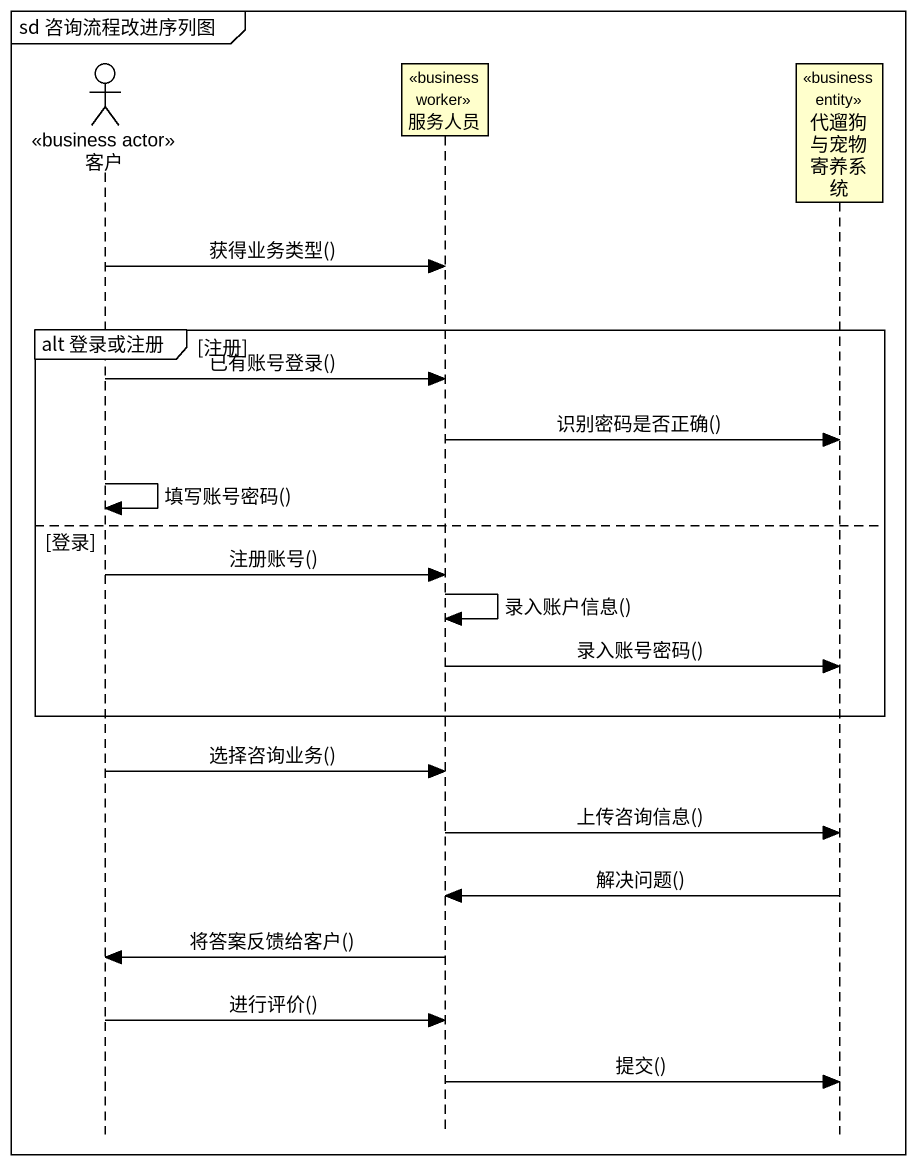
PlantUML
@startuml
mainframe sd 咨询流程改进序列图
hide footbox
actor 客户 <<business actor>>
participant 服务人员 <<business worker>>
participant 代遛狗与宠物寄养系统 <<business entity>>

客户 -> 服务人员 : 获得业务类型()
group alt 登录或注册 [注册]
  客户 -> 服务人员 : 已有账号登录()
  服务人员 -> 代遛狗与宠物寄养系统 : 识别密码是否正确()
  客户 -> 客户 : 填写账号密码()
else 登录
  客户 -> 服务人员 : 注册账号()
  服务人员 -> 服务人员 : 录入账户信息()
  服务人员 -> 代遛狗与宠物寄养系统 : 录入账号密码()
end
客户 -> 服务人员 : 选择咨询业务()
服务人员 -> 代遛狗与宠物寄养系统 : 上传咨询信息()
代遛狗与宠物寄养系统 -> 服务人员 : 解决问题()
服务人员 -> 客户 : 将答案反馈给客户()
客户 -> 服务人员 : 进行评价()
服务人员 -> 代遛狗与宠物寄养系统 : 提交()
@enduml
